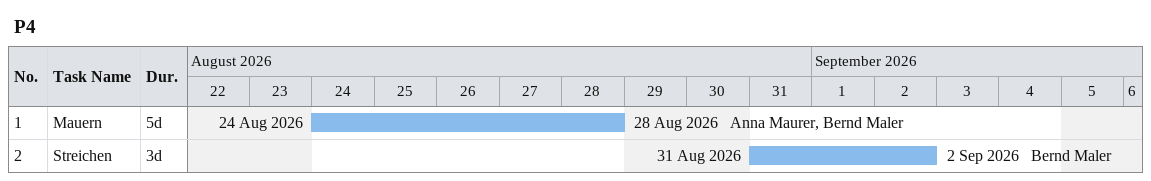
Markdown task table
P4

| ID | Task | Duration | Start | Finish | Resources |
|---|---|---|---|---|---|
| 1 | Mauern | 5d | 2026-08-24 | 2026-08-28 | Anna Maurer, Bernd Maler |
| 2 | Streichen | 3d | 2026-08-31 | 2026-09-02 | Bernd Maler |
